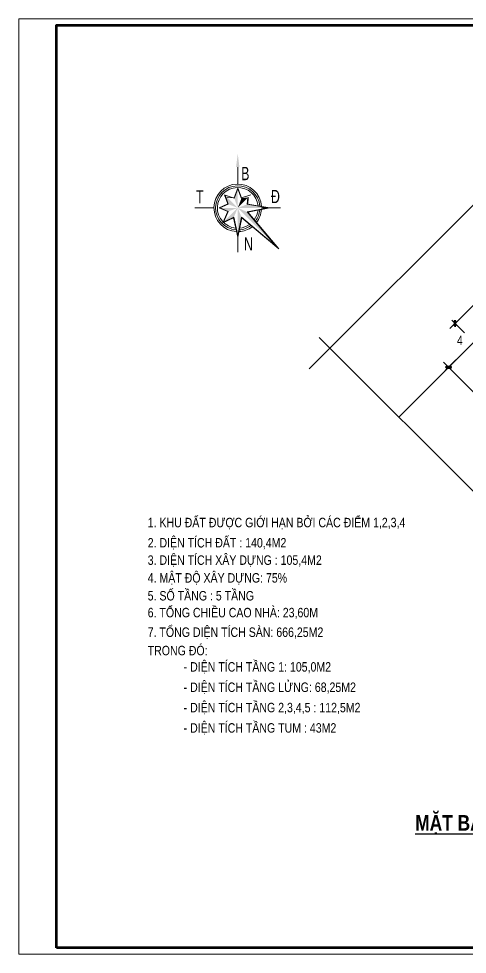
# Model space of a CAD drawing. Header units: millimetres. Extents: x 596422 to 1674380, y -367470 to 58862.
# Drawn here: x 746235 to 760460, y -5266 to 24434 of the extents above; entities that cross this region are included whole.
import ezdxf
from ezdxf.enums import TextEntityAlignment as Align

# ---------------------------------------------------------------- set-up
doc = ezdxf.new("R2010")
doc.units = ezdxf.units.MM
doc.header["$LTSCALE"] = 600
doc.header["$MEASUREMENT"] = 0
doc.linetypes.add('HIDDEN', pattern=[0.375, 0.25, -0.125])
doc.layers.get('0').update_dxf_attribs({"lineweight": 0})
doc.layers.get('Defpoints').update_dxf_attribs({"lineweight": 0})
for name, color, linetype, lineweight in [('dim', 144, 'Continuous', 13), ('EG Text2', 7, 'Continuous', 18), ('hatch1', 136, 'Continuous', 9), ('Khungten ALC', 98, 'Continuous', 5), ('LC Text1', 3, 'Continuous', 20), ('LC Text2', 7, 'Continuous', 25), ('text', 1, 'Continuous', 20), ('thay1', 63, 'Continuous', 18)]:
    doc.layers.add(name, color=color, linetype=linetype, lineweight=lineweight)
doc.layers.add('Kichthuoc', color=9, linetype='Continuous')
doc.styles.add('ALC2', font='VHARIAL.TTF', dxfattribs={"width": 0.8})
doc.styles.add('EG 1', font='VHAVANB.TTF')
doc.styles.add('HOATBIF', font='hoatbif.shx', dxfattribs={"width": 0.65})
doc.styles.add('LC3', font='VHARIALB.TTF', dxfattribs={"width": 0.8})
doc.styles.add('LECHAN', font='VHAVANB.TTF', dxfattribs={"width": 0.7})
doc.styles.add('T2', font='VHARIAL.TTF', dxfattribs={"width": 0.8})
doc.styles.add('Title', font='VHAVAN.TTF', dxfattribs={"width": 0.8})
doc.dimstyles.new('1-100', dxfattribs={"dimscale": 300, "dimtxt": 1.2, "dimasz": 0.25, "dimexe": 0.5, "dimexo": 0, "dimgap": 0.3, "dimtad": 1, "dimdec": 0, "dimzin": 0, "dimdsep": 46, "dimtxsty": 'HOATBIF', "dimblk1": 'DOT', "dimblk2": 'DOT', "dimsah": 1, "dimcen": -1, "dimdle": 1, "dimclrd": 256, "dimclre": 256, "dimclrt": 4, "dimadec": 3, "dimazin": 2, "dimtfac": 0.333333, "dimtdec": 0, "dimtix": 1, "dimtmove": 2, "dimatfit": 3, "dimldrblk": 'DOT', "dimfxl": 1, "dimtvp": 0.833333, "dimtolj": 1, "dimtzin": 0, "dimarcsym": 0})

# ---------------------------------------------------------------- blocks, each defined once
blk = doc.blocks.new('DOT')
at = {"layer": 'Kichthuoc'}
blk.add_line((-3, 0), (3, 0), dxfattribs=at)
at = {"layer": 'Kichthuoc', "color": 4}
blk.add_line((-1, -1), (1, 1), dxfattribs=at)
blk.add_lwpolyline([(0.5, 1), (-1, -0.5), (-0.5, -1), (1, 0.5)], close=True, dxfattribs=at)
blk = doc.blocks.new('*D633')
at = {"layer": 'Defpoints', "color": 0, "transparency": 16777216}
for p in [(765035, 19722), (765335, 19423), (760371, 14459)]:
    blk.add_point(p, dxfattribs=at)
at = {"layer": 'dim', "linetype": 'Continuous', "lineweight": -2, "transparency": 16777216}
for p, q in [((760124, 14812), (764982, 19669)), ((765335, 19423), (764929, 19829)), ((760371, 14459), (759965, 14865))]:
    blk.add_line(p, q, dxfattribs=at)
at = {"layer": 'dim', "lineweight": -2, "transparency": 16777216, "xscale": 75, "yscale": 75, "zscale": 75}
for p, rotation in [((765035, 19722), 44.99999999963153), ((760071, 14759), 224.9999999996315)]:
    blk.add_blockref('DOT', p, dxfattribs=dict(at, rotation=rotation))
at = {"layer": 'dim', "color": 4, "transparency": 16777216, "insert": (762362, 17431), "char_height": 360, "attachment_point": 5, "rotation": 45, "style": 'HOATBIF'}
blk.add_mtext('\\A1;7020', dxfattribs=at)
blk = doc.blocks.new('_Dot')
at = {"color": 0, "linetype": 'ByBlock', "lineweight": -2}
blk.add_line((-0.5, 0), (-1, 0), dxfattribs=at)
at = {"color": 0, "linetype": 'ByBlock', "const_width": 0.5}
blk.add_lwpolyline([(-0.25, 0, 1), (0.25, 0, 1)], format="xyb", close=True, dxfattribs=at)
blk = doc.blocks.new('*D634')
at = {"layer": 'Defpoints', "color": 0, "transparency": 16777216}
for p in [(759866, 13367), (760102, 13603), (774244, -539)]:
    blk.add_point(p, dxfattribs=at)
at = {"layer": 'dim', "lineweight": -2, "transparency": 16777216}
for p, q in [((760102, 13603), (759760, 13261)), ((773955, -722), (759919, 13314)), ((774244, -539), (773902, -881))]:
    blk.add_line(p, q, dxfattribs=at)
at = {"layer": 'dim', "lineweight": -2, "transparency": 16777216, "xscale": 75, "yscale": 75, "zscale": 75}
for p, rotation in [((759866, 13367), 135.0000000000738), ((774008, -775), 315.0000000000737)]:
    blk.add_blockref('DOT', p, dxfattribs=dict(at, rotation=rotation))
at = {"layer": 'dim', "color": 4, "transparency": 16777216, "insert": (767128, 6487), "char_height": 360, "attachment_point": 5, "rotation": 315, "style": 'HOATBIF'}
blk.add_mtext('\\A1;20000', dxfattribs=at)
blk = doc.blocks.new('TIEUDE1')
at = {"layer": 'EG Text2', "color": 7, "style": 'EG 1'}
blk.add_attdef('TIªU§Ò', text='', height=5, dxfattribs=at).set_placement((0, 0), align=Align.BOTTOM_CENTER)
blk.add_attdef('TL', text='', height=3, dxfattribs=at).set_placement((0, -2), align=Align.TOP_CENTER)
blk = doc.blocks.new('ALC')
at = {"layer": 'Defpoints', "lineweight": 0}
blk.add_lwpolyline([(-1200, -14850), (-1200, 14850), (40800, 14850), (40800, -14850)], close=True, dxfattribs=at)
at = {"layer": 'Khungten ALC', "color": 154, "lineweight": 60}
blk.add_lwpolyline([(0, -14650), (0, 14650), (40600, 14650), (40600, -14650)], close=True, dxfattribs=at)
at = {"layer": 'LC Text1', "style": 'Title'}
for tag, width, p, p2 in [('TENBANVE1', 1.985742, (36913, -10202), (40339, -10202)), ('TENBANVE2', 1.422786, (36913, -10879), (40339, -10879))]:
    blk.add_attdef(tag, text='', height=250, dxfattribs=dict(at, width=width)).set_placement(p, p2, align=Align.FIT)
at = {"layer": 'LC Text1', "style": 'ALC2', "width": 0.8}
blk.add_attdef('KYHIEU', text='', height=190, dxfattribs=at).set_placement((39525, -14180), align=Align.CENTER)

msp = doc.modelspace()

# ---------------------------------------------------------------- linework, layer by layer
at = {"color": 2}
for p, q in [((753180.6, 19722.9, 0), (753180.6, 19183.9, 0)), ((751822.7, 18429.1), (752425.8, 18429.1)), ((753935.3, 18429.1, 0), (754538.4, 18429.1, 0)), ((753180.6, 17498.6, 0), (753180.6, 17027.5, 0))]:
    msp.add_line(p, q, dxfattribs=at)
at = {"color": 8}
for p, q in [((753180.3, 19059, 0), (753063.8, 18746.7, 0)), ((753180.6, 19028.8, 0), (753070.2, 18733.2, 0)), ((753304.8, 18742.2, 0), (753180.3, 19059, 0)), ((753297.7, 18730.6, 0), (753180.6, 19028.8, 0)), ((752762.1, 18847.4, 0), (752865.6, 18552, 0)), ((752779.5, 18830.2, 0), (752879, 18546.2, 0)), ((753070.2, 18733.2, 0), (752779.5, 18830.2, 0)), ((752846.5, 18763.3, 0), (753056.4, 18742.2, 0)), ((753297.4, 18746.7, 0), (753599.1, 18847.4, 0)), ((753502.7, 18751.3, 0), (753297.7, 18730.6, 0)), ((753483.8, 18541.6, 0), (753502.7, 18751.3, 0)), ((753495.5, 18550.6, 0), (753514.6, 18763.3, 0)), ((752865.6, 18552, 0), (752587.3, 18429.1, 0)), ((752587.3, 18429.1, 0), (752864.1, 18308.3, 0)), ((752879, 18546.2, 0), (752614.1, 18429.1, 0)), ((752614.1, 18429.1, 0), (752878.4, 18313.8, 0)), ((753476.9, 18299.6, 0), (754141.4, 18429.1, 0)), ((754141.4, 18429.1, 0), (753483.8, 18541.6, 0)), ((754201.2, 18429.8, 0), (753495.5, 18550.6, 0)), ((753497, 18292.5, 0), (754201.2, 18429.8, 0)), ((752864.1, 18308.3, 0), (752705.9, 17953.9, 0)), ((752878.4, 18313.8, 0), (752727.6, 17976.2, 0)), ((752727.6, 17976.2, 0), (753054.6, 18131.2, 0)), ((753054.6, 18131.2, 0), (753180.6, 17549.6, 0)), ((753180.6, 17549.6, 0), (753300.6, 18128.8, 0)), ((753300.6, 18128.8, 0), (754393.5, 17216.2, 0)), ((754393.5, 17216.2, 0), (753476.9, 18299.6, 0)), ((754482.1, 17128.2, 0), (753497, 18292.5, 0)), ((752705.9, 17953.9, 0), (753046.9, 18115.7, 0)), ((753046.9, 18115.7, 0), (753180.8, 17497.6, 0)), ((753180.8, 17497.6, 0), (753307.5, 18109, 0)), ((753307.5, 18109, 0), (754482.1, 17128.2, 0))]:
    msp.add_line(p, q, dxfattribs=at)
at = {"color": 8, "extrusion": (0, 0, -1)}
for major_axis, start_param, end_param in [((417.8, 628.5), 2.6056184, 7.2056977), ((258.6, 593), 2.8264119, 7.3417421), ((457.4, 457.4), 0.8984887, 1.4146815), ((533.7, 533.7), 0.8537068, 1.4493982), ((533.7, -533.7), 0.129886, 0.7362536), ((457.4, 457.4), 1.7380363, 2.2636065)]:
    msp.add_ellipse((753180.6, 18429.1), major_axis=major_axis, ratio=1, start_param=start_param, end_param=end_param, dxfattribs=at)
at = {"color": 4, "extrusion": (0, 0, -1)}
for major_axis, start_param, end_param in [((368.3, 596.2), 2.6598459, 7.2209346), ((495.6, 495.6), 0.874303, 1.4334089), ((495.6, -495.6), 0.1470843, 0.7162688)]:
    msp.add_ellipse((753180.6, 18429.1), major_axis=major_axis, ratio=1, start_param=start_param, end_param=end_param, dxfattribs=at)
at = {"color": 2}
msp.add_solid([(753180.6, 20151.2, 0), (753234.5, 19722.9, 0), (753126.7, 19722.9, 0)], dxfattribs=at)
at = {"color": 8}
for points in [[(753180.6, 19028.8), (753070.2, 18733.2), (753180.6, 18429.1)], [(752779.5, 18830.2), (752879, 18546.2), (753180.6, 18429.1)], [(753502.7, 18751.3), (753297.7, 18730.6), (753180.6, 18429.1)], [(752614.1, 18429.1), (752878.4, 18313.8), (753180.6, 18429.1)], [(752727.6, 17976.2), (753054.6, 18131.2), (753180.6, 18429.1)], [(754141.4, 18429.1), (753483.8, 18541.6), (753180.6, 18429.1)], [(754393.5, 17216.2), (753476.9, 18299.6), (753180.6, 18429.1)], [(753180.6, 17549.6), (753300.6, 18128.8), (753180.6, 18429.1)]]:
    msp.add_solid(points, dxfattribs=at)
at = {"layer": 'hatch1', "linetype": 'HIDDEN', "ltscale": 300}
for points in [[(765790.2, 23668.9), (761730, 19608.7), (761899.3, 19439.5), (761278.5, 19471.4), (761435.6, 19314.3), (755440.5, 13319.2)], [(755761.1, 14316.1), (764927.7, 5149.6), (765096.9, 5318.8), (765065.1, 4698.1), (765222.1, 4855.1), (774639.7, -4562.4)]]:
    msp.add_lwpolyline(points, dxfattribs=at)
at = {"layer": 'thay1'}
msp.add_line((767615.5, 21117), (758287.9, 11789.4), dxfattribs=at)

# ---------------------------------------------------------------- block references
msp.add_blockref('ALC', (747434.5, 9583.5))
at = {"layer": 'LC Text2'}
ref = msp.add_blockref('TIEUDE1', (764479.5, -1487.7), dxfattribs=dict(at, xscale=100.0000000001933, yscale=100.0000000001933, zscale=100.0000000001933))
ref.add_attrib('TIªU§Ò', '%%UmÆt b»ng vÞ trÝ khu ®Êt xin cÊp phÐp', dxfattribs={"color": 7, "height": 492.441, "style": 'LC3', "width": 0.8}).set_placement((764479.5, -1487.7), align=Align.BOTTOM_CENTER)

# ---------------------------------------------------------------- texts
at = {"layer": 'LC Text2', "style": 'T2', "width": 0.8}
msp.add_text('4', height=300, rotation=0, dxfattribs=at).set_placement((760131.7, 14072))
for s, p in [('1. khu ®Êt ®\xadîc giíi h¹n bëi c¸c ®iÓm 1,2,3,4', (750324.5, 8289.4)), ('2. diÖn tÝch ®Êt : 140,4m2', (750324.5, 7647.4)), ('3. diÖn tÝch x©y dùng : 105,4m2', (750324.5, 7096.4)), ('4. mËt ®é x©y dùng: 75%%%', (750324.5, 6532.9)), ('5. sè tÇng : 5 tÇng', (750324.5, 5965.4)), ('6. tæng chiÒu cao nhµ: 23,60m', (750324.5, 5430.9)), ('7. tæng diÖn tÝch sµn: 666,25m2', (750324.5, 4808.4)), ('trong ®ã: ', (750324.5, 4225.4)), ('- diÖn tÝch tÇng 1: 105,0m2', (751464.5, 3707.4)), ('- diÖn tÝch tÇng LöNG: 68,25m2', (751464.5, 3061.4)), ('- diÖn tÝch tÇng 2,3,4,5 : 112,5m2', (751464.5, 2415.4)), ('- diÖn tÝch tÇng tum : 43m2', (751464.5, 1769.4))]:
    msp.add_text(s, height=300, dxfattribs=at).set_placement(p)
at = {"layer": 'text', "style": 'LECHAN', "width": 0.7}
for s, p in [('b', (753419.5, 19307.1, 0)), ('t', (751979.9, 18568.6, 0)), ('®', (754374.9, 18579.8, 0)), ('n', (753519.4, 17076.6, 0))]:
    msp.add_text(s, height=419.9, dxfattribs=at).set_placement(p, align=Align.CENTER)

# ---------------------------------------------------------------- dimensions: what is measured, and where the dimension line sits
at = {"layer": 'dim'}
dim = msp.add_linear_dim(base=(765034.9, 19722.5), p1=(760370.8, 14458.8), p2=(765334.7, 19422.7), angle=45, dimstyle='1-100', override={"dimfxl": 2, "dimarcsym": 1}, dxfattribs=at)
dim.commit()
dim.dimension.update_dxf_attribs({"geometry": '*D633', "text_midpoint": (762362.1, 17431.5)})
dim = msp.add_linear_dim(base=(759865.7, 13367.3), p1=(774244, -538.7), p2=(760101.9, 13603.4), angle=135, dimstyle='1-100', dxfattribs=at)
dim.commit()
dim.dimension.update_dxf_attribs({"geometry": '*D634', "text_midpoint": (767127.7, 6487.1)})

doc.saveas('drawing.dxf')
